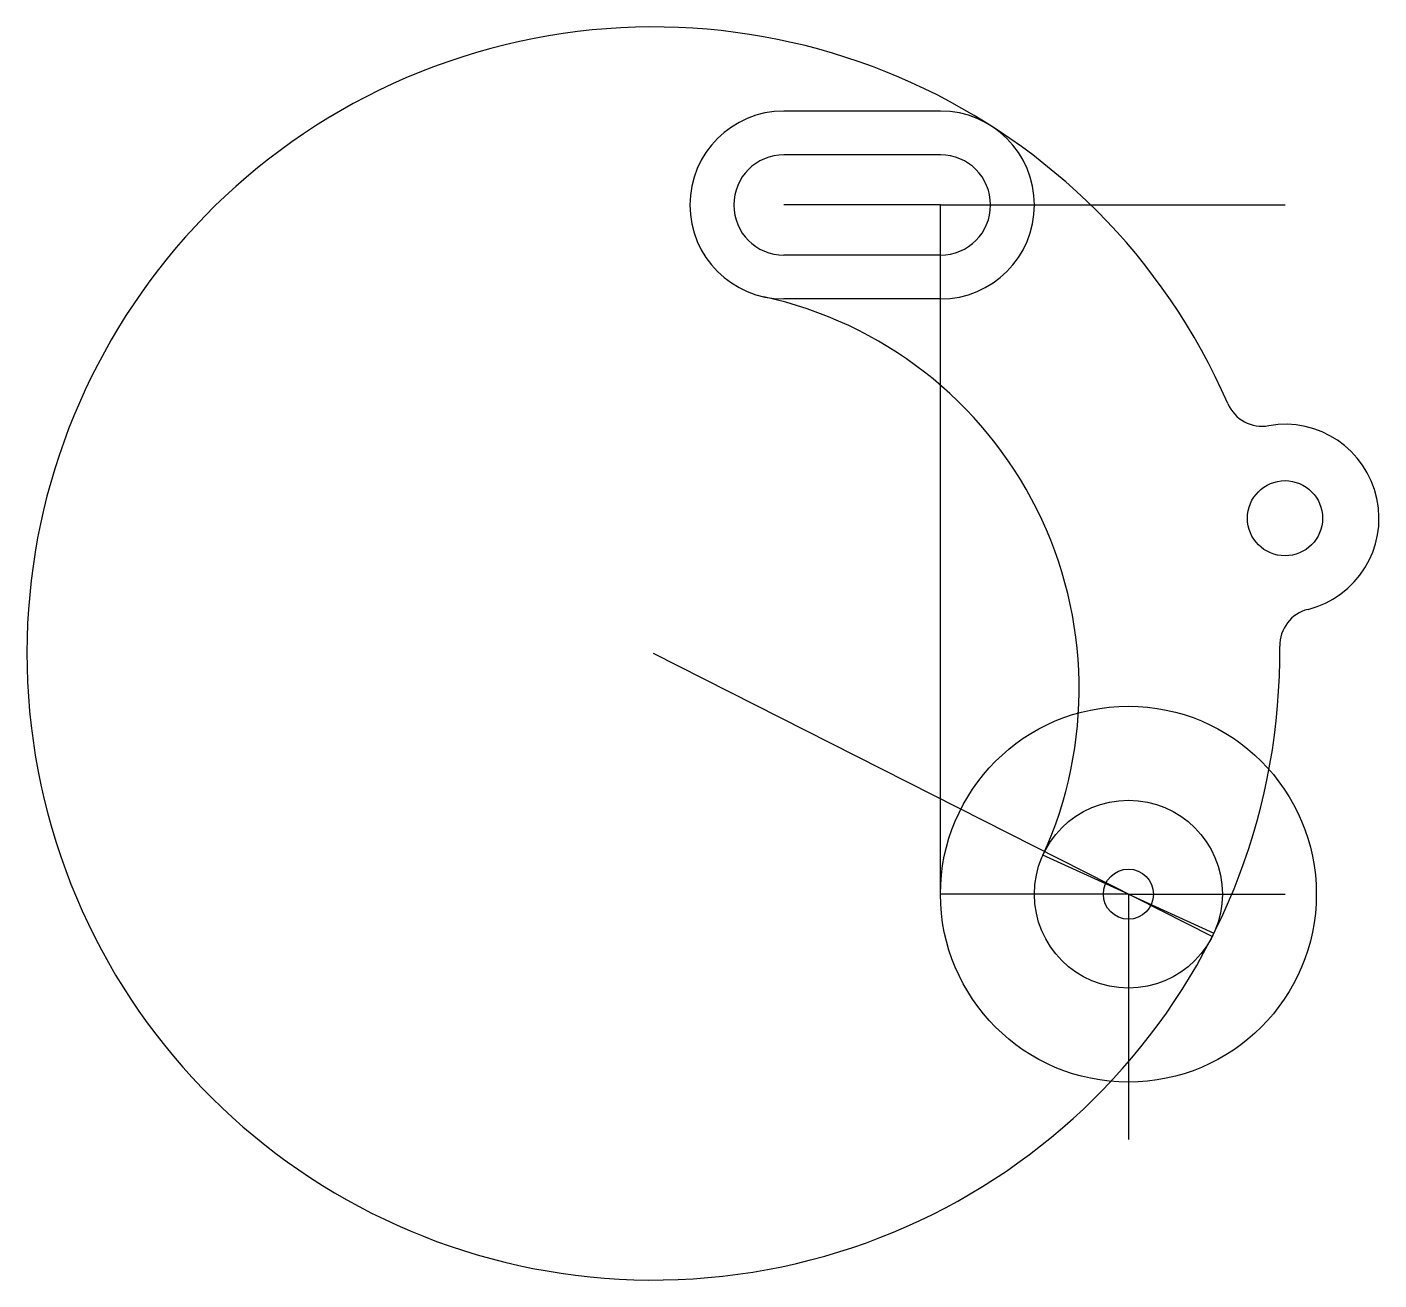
# Model space of a CAD drawing. Header units: millimetres. Extents: x 2676 to 2892, y 1312 to 1512.
import ezdxf

# ---------------------------------------------------------------- set-up
doc = ezdxf.new("R2010")
doc.units = ezdxf.units.MM

msp = doc.modelspace()

# ---------------------------------------------------------------- linework, layer by layer
for p, q in [((2821.67, 1498.55), (2796.67, 1498.55)), ((2821.67, 1491.55), (2796.67, 1491.55)), ((2821.67, 1483.55), (2796.67, 1483.55)), ((2821.67, 1373.55), (2821.67, 1483.55)), ((2821.67, 1483.55), (2876.67, 1483.55)), ((2821.67, 1475.55), (2796.67, 1475.55)), ((2821.67, 1468.55), (2796.67, 1468.55)), ((2865.05, 1366.77), (2775.84, 1411.96)), ((2851.67, 1373.55), (2838.02, 1379.78)), ((2851.67, 1373.55), (2821.67, 1373.55)), ((2851.67, 1373.55), (2865.31, 1367.32)), ((2851.67, 1373.55), (2851.67, 1334.38)), ((2851.67, 1373.55), (2870.94, 1373.55)), ((2851.67, 1373.55), (2876.67, 1373.55))]:
    msp.add_line(p, q)
for centre, radius in [((2876.67, 1433.55), 6), ((2851.67, 1373.55), 30), ((2851.67, 1373.55), 15), ((2851.67, 1373.55), 4)]:
    msp.add_circle(centre, radius)
for centre, radius, start, end in [((2775.84, 1411.96), 99.99, 23.5055, 0.6659), ((2796.67, 1483.55), 15, 90, 270), ((2821.67, 1483.55), 15, 270, 90), ((2796.67, 1483.55), 8, 90, 270), ((2821.67, 1483.55), 8, 270, 90), ((2779.81, 1406.37), 64, 335.4527, 77.6774), ((2873.04, 1454.24), 6, 203.5055, 279.9576), ((2876.67, 1433.55), 15, 284.2138, 99.9576), ((2881.82, 1413.19), 6, 104.2138, 180.6659)]:
    msp.add_arc(centre, radius, start, end)

doc.saveas('drawing.dxf')
